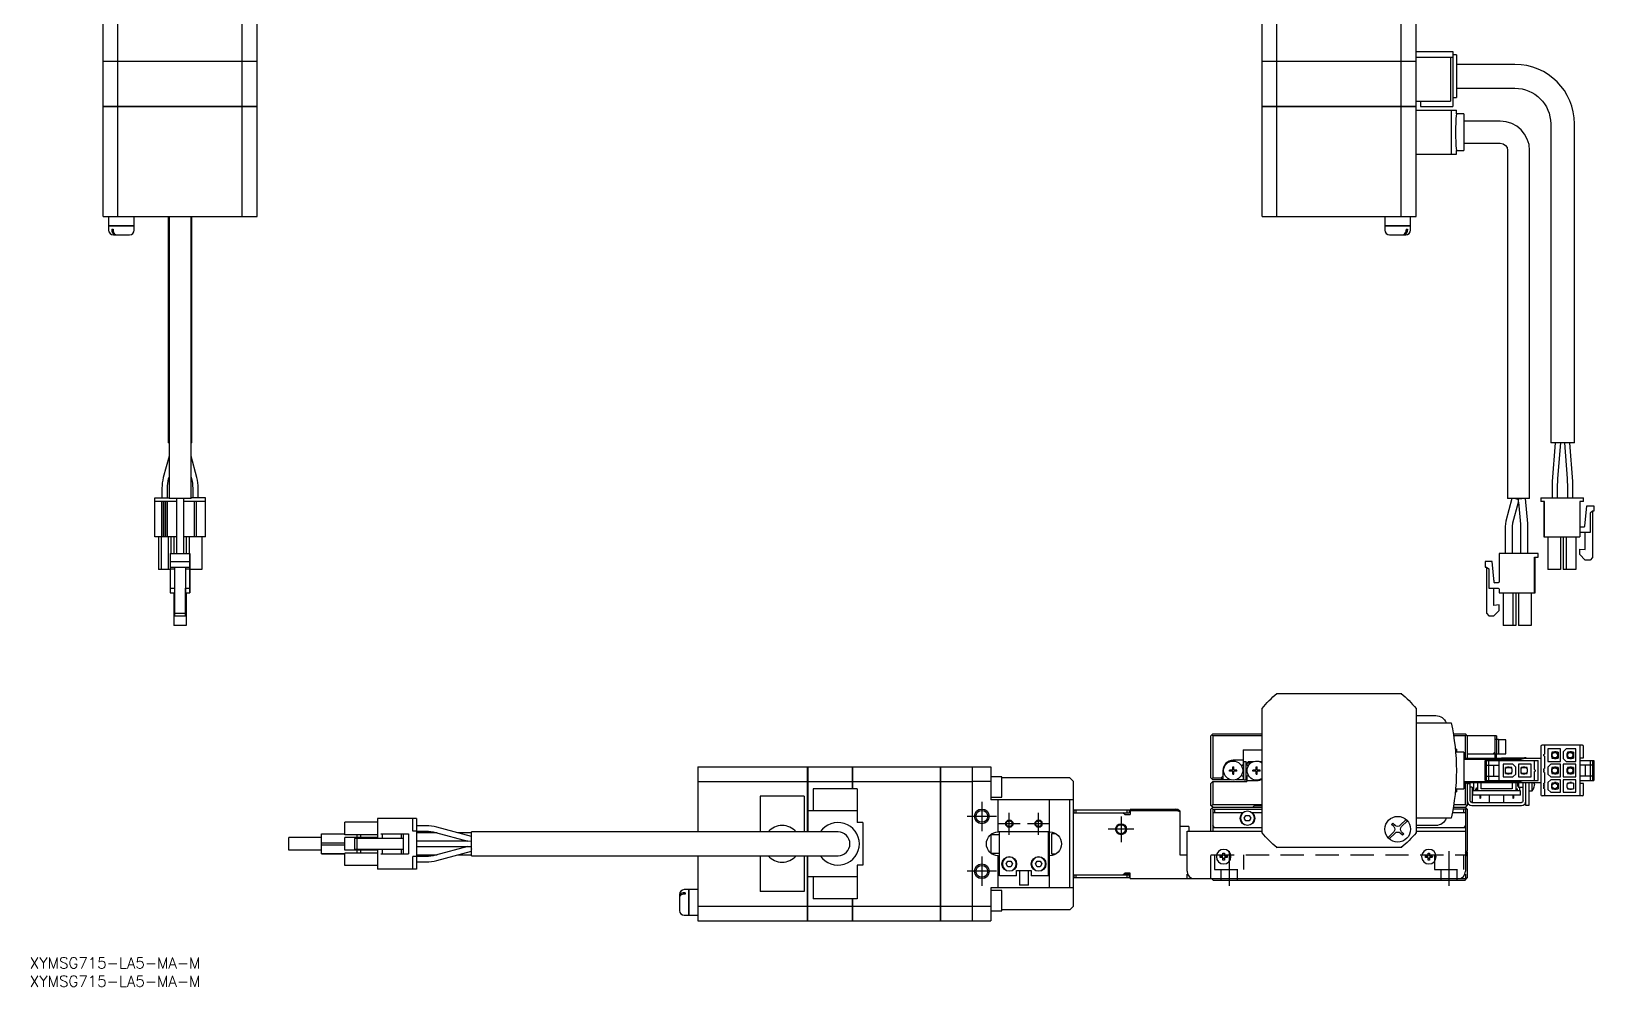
# Model space of a CAD drawing. Extents: x 0 to 902, y -8 to 514.
# Drawn here: x 0.4 to 426.8, y -8 to 252.8 of the extents above; entities that cross this region are included whole.
import ezdxf

# ---------------------------------------------------------------- set-up
doc = ezdxf.new("R2010")
doc.units = 0
doc.header["$LTSCALE"] = 0.5
doc.linetypes.add('CENTER', pattern=[50.8, 31.75, -6.35, 6.35, -6.35])
doc.linetypes.add('DASHED', pattern=[19.05, 12.7, -6.35])
for name, color, linetype in [('MSM_CENTER', 1, 'CENTER'), ('MSM_CONTINUOUS', 7, 'CONTINUOUS'), ('MSM_DASHED', 4, 'DASHED'), ('MSM_NARROW', 5, 'CONTINUOUS'), ('MSM_PART_NUMBER', 7, 'CONTINUOUS')]:
    doc.layers.add(name, color=color, linetype=linetype)
doc.styles.get("Standard").update_dxf_attribs({"font": 'txt.shx', "height": 1, "bigfont": 'bigfont.shx'})

msp = doc.modelspace()

# ---------------------------------------------------------------- linework, layer by layer
at = {"layer": 'MSM_CENTER'}
for p, q in [((263.81, 38.5), (255.81, 38.5)), ((259.81, 42.5), (259.81, 34.5)), ((267.31, 33.5), (267.31, 39.5)), ((275.31, 33.5), (275.31, 39.5)), ((297.81, 38.5), (297.81, 31.5)), ((270.31, 36.5), (264.31, 36.5)), ((278.31, 36.5), (272.31, 36.5)), ((301.31, 35), (294.31, 35)), ((259.81, 27.5), (259.81, 19.5)), ((327.31, 29), (327.31, 19.5)), ((387.31, 19.5), (387.31, 29)), ((263.81, 23.5), (255.81, 23.5))]:
    msp.add_line(p, q, dxfattribs=at)
at = {"layer": 'MSM_CONTINUOUS'}
for p, q in [((20, 244.51), (20, 268.46)), ((24.03, 244.51), (24.03, 268.46)), ((57.97, 244.51), (57.97, 268.46)), ((62, 244.51), (62, 268.46)), ((336.31, 244.51), (336.31, 268.46)), ((340.34, 244.51), (340.34, 268.46)), ((374.28, 244.51), (374.28, 268.46)), ((378.31, 232.21), (378.31, 268.46)), ((62, 244.51), (20, 244.51)), ((20, 232.21), (20, 244.46)), ((62, 244.46), (20, 244.46)), ((20.05, 244.46), (20.05, 244.51)), ((24.03, 232.21), (24.03, 244.46)), ((24.29, 244.46), (24.29, 244.51)), ((57.71, 244.46), (57.71, 244.51)), ((57.97, 232.21), (57.97, 244.46)), ((61.95, 244.46), (61.95, 244.51)), ((62, 232.21), (62, 244.46)), ((378.31, 244.51), (336.31, 244.51)), ((336.31, 232.21), (336.31, 244.46)), ((378.31, 244.46), (336.31, 244.46)), ((336.36, 244.46), (336.36, 244.51)), ((340.34, 232.21), (340.34, 244.46)), ((340.6, 244.46), (340.6, 244.51)), ((374.02, 244.46), (374.02, 244.51)), ((374.28, 232.21), (374.28, 244.46)), ((378.26, 244.46), (378.26, 244.51)), ((378.31, 247.21), (388.31, 247.21)), ((378.31, 245.71), (388.31, 245.71)), ((387.71, 245.71), (387.71, 233.71)), ((388.31, 247.21), (388.31, 232.21)), ((389.31, 246.28), (388.31, 246.28)), ((389.31, 246.28), (389.31, 234.64)), ((405.31, 243.71), (389.31, 243.71)), ((388.31, 234.64), (389.31, 234.64)), ((389.31, 237.21), (405.31, 237.21)), ((62, 232.21), (20, 232.21)), ((20, 202.21), (20, 232.16)), ((62, 232.16), (20, 232.16)), ((20.05, 232.16), (20.05, 232.21)), ((24.03, 202.21), (24.03, 232.16)), ((24.29, 232.16), (24.29, 232.21)), ((57.71, 232.16), (57.71, 232.21)), ((57.97, 202.21), (57.97, 232.16)), ((61.95, 232.16), (61.95, 232.21)), ((62, 202.21), (62, 232.16)), ((378.31, 232.21), (336.31, 232.21)), ((336.31, 202.21), (336.31, 232.16)), ((378.31, 232.16), (336.31, 232.16)), ((336.36, 232.16), (336.36, 232.21)), ((340.34, 202.21), (340.34, 232.16)), ((340.6, 232.16), (340.6, 232.21)), ((374.02, 232.16), (374.02, 232.21)), ((374.28, 202.21), (374.28, 232.16)), ((378.26, 232.16), (378.26, 232.21)), ((378.31, 233.71), (387.71, 233.71)), ((378.31, 202.21), (378.31, 232.16)), ((378.31, 231.21), (389.31, 231.21)), ((379.51, 233.71), (379.51, 232.21)), ((379.51, 232.21), (388.31, 232.21)), ((387.88, 231.21), (387.88, 219.21)), ((389.31, 230.21), (389.31, 231.21)), ((391.31, 230.21), (389.31, 230.21)), ((391.31, 230.21), (391.31, 220.21)), ((401.31, 228.21), (391.31, 228.21)), ((415.06, 227.46), (415.06, 140.46)), ((421.56, 140.46), (421.56, 227.46)), ((391.31, 222.21), (401.31, 222.21)), ((378.31, 219.21), (389.31, 219.21)), ((389.31, 219.21), (389.31, 220.21)), ((389.31, 220.21), (391.31, 220.21)), ((403.31, 220.21), (403.31, 125.21)), ((409.31, 125.21), (409.31, 220.21)), ((20, 202.21), (62, 202.21)), ((21.5, 202.21), (21.5, 199.71)), ((28.5, 199.71), (28.5, 202.21)), ((37.75, 202.21), (37.75, 140.46)), ((38, 202.21), (38, 125.21)), ((44, 125.21), (44, 202.21)), ((44.25, 140.46), (44.25, 202.21)), ((336.31, 202.21), (378.31, 202.21)), ((369.81, 202.21), (369.81, 199.71)), ((376.81, 199.71), (376.81, 202.21)), ((21.5, 199.71), (28.5, 199.71)), ((21.5, 199.66), (28.5, 199.66)), ((21.5, 199.66), (21.5, 198.51)), ((21.55, 199.71), (21.55, 199.66)), ((22.35, 198.71), (22.71, 198.71)), ((22.35, 198.71), (22.35, 198.51)), ((22.71, 198.71), (22.71, 198.51)), ((22.8, 197.21), (27.2, 197.21)), ((28.45, 199.66), (28.45, 199.71)), ((28.5, 198.51), (28.5, 199.66)), ((369.81, 199.71), (376.81, 199.71)), ((369.81, 199.66), (369.81, 198.51)), ((369.81, 199.66), (376.81, 199.66)), ((369.86, 199.71), (369.86, 199.66)), ((371.11, 197.21), (375.51, 197.21)), ((375.6, 198.71), (375.96, 198.71)), ((375.6, 198.71), (375.6, 198.51)), ((375.96, 198.71), (375.96, 198.51)), ((376.76, 199.66), (376.76, 199.71)), ((376.81, 198.51), (376.81, 199.66)), ((38, 136.83), (36.43, 130.98)), ((38, 140.46), (37.75, 140.46)), ((44.25, 140.46), (44, 140.46)), ((45.57, 130.98), (44, 136.83)), ((421.56, 140.46), (415.06, 140.46)), ((416.31, 140.46), (415.47, 129.92)), ((417.04, 130.73), (417.81, 140.41)), ((418.81, 140.41), (419.54, 130.73)), ((421.11, 129.89), (420.31, 140.46)), ((36.05, 128.09), (36.05, 125.46)), ((37.55, 125.46), (37.55, 128.09)), ((37.88, 130.59), (38, 131.04)), ((44, 131.04), (44.12, 130.59)), ((44.45, 128.1), (44.45, 125.46)), ((45.95, 125.46), (45.95, 128.1)), ((415.44, 129.07), (415.44, 125.46)), ((416.94, 128.09), (417.04, 130.73)), ((416.94, 125.46), (416.94, 128.09)), ((419.54, 130.73), (419.64, 128.1)), ((419.64, 128.1), (419.64, 125.46)), ((421.14, 125.46), (421.14, 129.09)), ((34.1, 125.46), (38, 125.46)), ((34.1, 114.76), (34.1, 125.46)), ((40, 124.46), (34.1, 124.46)), ((36, 114.76), (36, 124.46)), ((36.5, 114.76), (36.5, 124.46)), ((36.55, 114.76), (36.55, 124.46)), ((37.05, 114.76), (37.05, 124.46)), ((37.1, 114.76), (37.1, 124.46)), ((37.6, 114.76), (37.6, 124.46)), ((44, 125.21), (38, 125.21)), ((40, 125.21), (40, 118.84)), ((42, 118.84), (42, 125.21)), ((42, 118.31), (42, 125.21)), ((47.9, 124.46), (42, 124.46)), ((47.9, 125.46), (44, 125.46)), ((44.95, 114.76), (44.95, 124.46)), ((45.45, 114.76), (45.45, 124.46)), ((47.9, 114.76), (47.9, 125.46)), ((404.43, 125.21), (402.83, 119.09)), ((409.31, 125.21), (403.31, 125.21)), ((404.77, 118.58), (406.25, 124.27)), ((405.46, 125.21), (406.31, 124.99)), ((406.17, 125.03), (405.46, 125.21)), ((406.17, 125.12), (407.16, 125.21)), ((406.17, 125.12), (406.17, 125.03)), ((406.17, 125.03), (406.31, 124.99)), ((406.31, 124.99), (406.17, 125.03)), ((406.25, 124.27), (406.31, 124.99)), ((406.25, 124.27), (406.83, 118.21)), ((408.82, 118.41), (408.17, 125.21)), ((412.41, 125.46), (412.41, 124.46)), ((412.41, 125.46), (424.01, 125.46)), ((413.41, 124.46), (412.41, 124.46)), ((413.16, 124.46), (413.16, 114.76)), ((413.41, 114.76), (413.41, 124.46)), ((424.01, 124.46), (423.01, 124.46)), ((423.01, 124.46), (423.01, 114.76)), ((424.01, 124.46), (424.01, 125.46)), ((424.41, 117.7), (424.9, 123.26)), ((424.9, 123.26), (426.81, 123.26)), ((426.51, 121.76), (425.81, 121.26)), ((425.81, 121.26), (425.81, 116.01)), ((426.81, 121.76), (426.51, 121.76)), ((426.51, 121.76), (426.51, 109.16)), ((426.81, 123.26), (426.81, 121.76)), ((40, 118.84), (40, 117.57)), ((40, 117.57), (40, 110.21)), ((42, 117.57), (42, 118.84)), ((42, 118.12), (42, 118.31)), ((42, 110.21), (42, 118.12)), ((42, 110.21), (42, 117.57)), ((402.83, 119.09), (402.64, 117.57)), ((402.64, 117.57), (402.64, 110.21)), ((404.64, 117.57), (404.77, 118.58)), ((404.64, 110.21), (404.64, 117.57)), ((406.83, 118.21), (406.84, 118.12)), ((406.84, 118.12), (406.84, 110.21)), ((408.84, 118.12), (408.82, 118.41)), ((408.84, 110.21), (408.84, 118.12)), ((423.31, 117.51), (424.21, 117.51)), ((425.81, 116.01), (423.31, 116.01)), ((424.51, 111.33), (424.51, 116.01)), ((40, 114.76), (34.1, 114.76)), ((35.1, 114.76), (35.1, 105.86)), ((35.85, 114.76), (35.85, 105.86)), ((37.75, 114.76), (37.75, 105.86)), ((38.5, 114.76), (38.5, 110.21)), ((39.3, 114.76), (39.3, 110.21)), ((47.9, 114.76), (42, 114.76)), ((42.7, 114.76), (42.7, 110.21)), ((43.5, 114.76), (43.5, 110.21)), ((46.9, 114.76), (46.9, 105.86)), ((413.16, 114.76), (423.01, 114.76)), ((414.31, 114.76), (414.31, 105.86)), ((417.71, 114.76), (417.71, 105.86)), ((418.51, 114.76), (418.51, 105.86)), ((419.26, 114.76), (419.26, 105.86)), ((421.91, 114.76), (421.91, 105.86)), ((423.01, 109.96), (423.01, 111.46)), ((423.01, 111.46), (424.51, 111.33)), ((38.3, 110.21), (43.7, 110.21)), ((38.3, 110.21), (38.3, 108.01)), ((38.3, 108.01), (38.3, 106.51)), ((38.3, 108.01), (43.7, 108.01)), ((43.7, 110.21), (43.7, 102.56)), ((43.7, 109.21), (43.7, 110.21)), ((43.7, 99.51), (43.7, 109.21)), ((43.7, 108.01), (43.7, 106.51)), ((43.7, 102.45), (43.7, 108.01)), ((397.21, 108.01), (397.21, 106.51)), ((399.12, 108.01), (397.21, 108.01)), ((399.61, 102.45), (399.12, 108.01)), ((399.61, 102.45), (399.12, 108.01)), ((401.01, 110.21), (401.01, 102.56)), ((411.61, 110.21), (401.01, 110.21)), ((410.61, 99.51), (410.61, 109.21)), ((410.61, 109.21), (411.61, 109.21)), ((410.61, 99.51), (410.61, 109.21)), ((410.86, 99.51), (410.86, 109.21)), ((411.61, 109.21), (411.61, 110.21)), ((411.61, 109.21), (411.61, 110.21)), ((424.51, 108.46), (423.01, 109.96)), ((425.81, 108.46), (424.51, 108.46)), ((426.51, 109.16), (425.81, 108.46)), ((38.3, 105.86), (35.1, 105.86)), ((38.3, 106.51), (43.7, 106.51)), ((38.3, 106.51), (38.3, 106.01)), ((38.3, 106.01), (39.5, 106.01)), ((38.3, 106.01), (38.3, 100.76)), ((39.5, 106.51), (39.5, 93.91)), ((42.5, 106.51), (42.5, 106.01)), ((42.5, 106.51), (42.5, 93.91)), ((42.5, 106.01), (43.7, 106.01)), ((42.5, 106.01), (42.5, 100.76)), ((43.7, 106.51), (43.7, 106.01)), ((43.7, 106.01), (43.7, 100.76)), ((46.9, 105.86), (43.7, 105.86)), ((43.7, 102.56), (43.7, 102.26)), ((43.7, 102.26), (43.7, 102.45)), ((397.21, 106.51), (397.51, 106.51)), ((397.51, 106.51), (398.21, 106.01)), ((397.51, 106.51), (397.51, 93.91)), ((398.21, 106.01), (398.21, 100.76)), ((399.61, 102.45), (399.51, 103.6)), ((399.61, 102.45), (399.51, 103.6)), ((399.51, 103.6), (399.51, 103.6)), ((417.71, 105.86), (414.31, 105.86)), ((421.91, 105.86), (418.51, 105.86)), ((38.3, 100.76), (39.5, 100.76)), ((38.3, 100.76), (38.3, 100.46)), ((38.3, 100.46), (38.3, 99.51)), ((38.3, 99.51), (39.5, 99.51)), ((39.3, 99.51), (39.3, 90.61)), ((42.5, 96.08), (42.5, 100.76)), ((42.5, 100.76), (43.7, 100.76)), ((42.5, 100.46), (42.5, 100.76)), ((42.5, 99.51), (43.7, 99.51)), ((42.7, 99.51), (42.7, 90.61)), ((42.7, 99.51), (42.7, 90.61)), ((42.7, 99.51), (42.7, 90.61)), ((43.7, 100.76), (43.7, 100.46)), ((43.7, 100.46), (43.7, 99.51)), ((398.21, 100.76), (400.71, 100.76)), ((399.51, 96.08), (399.51, 100.76)), ((399.51, 96.08), (399.51, 100.76)), ((400.71, 102.26), (399.81, 102.26)), ((401.01, 100.46), (401.01, 99.51)), ((401.01, 99.51), (410.61, 99.51)), ((402.11, 99.51), (402.11, 90.61)), ((404.76, 99.51), (404.76, 90.61)), ((405.51, 99.51), (405.51, 90.61)), ((405.51, 99.51), (405.51, 90.61)), ((406.31, 99.51), (406.31, 90.61)), ((409.71, 99.51), (409.71, 90.61)), ((409.71, 99.51), (409.71, 90.61)), ((410.61, 99.51), (410.86, 99.51)), ((39.5, 93.91), (42.5, 93.91)), ((39.5, 93.91), (39.5, 93.21)), ((42.5, 96.21), (42.5, 96.08)), ((42.5, 94.71), (42.5, 96.21)), ((42.5, 93.21), (42.5, 94.71)), ((42.5, 93.91), (42.5, 93.21)), ((397.51, 93.91), (398.21, 93.21)), ((401.01, 96.21), (399.51, 96.08)), ((399.51, 93.21), (401.01, 94.71)), ((399.51, 93.21), (401.01, 94.71)), ((401.01, 94.71), (401.01, 96.21)), ((401.01, 94.71), (401.01, 96.21)), ((42.7, 90.61), (39.3, 90.61)), ((39.5, 93.21), (42.5, 93.21)), ((398.21, 93.21), (399.51, 93.21)), ((405.51, 90.61), (402.11, 90.61)), ((409.71, 90.61), (406.31, 90.61)), ((340.31, 72), (340.18, 71.87)), ((340.34, 72), (374.28, 72)), ((374.44, 71.87), (374.31, 72)), ((336.44, 68.13), (336.31, 68)), ((336.31, 34.03), (336.31, 67.97)), ((378.31, 68), (378.18, 68.13)), ((378.31, 67.97), (378.31, 34.03)), ((378.31, 66), (383.73, 66)), ((378.31, 64), (387.88, 64)), ((322.81, 61), (322.31, 60.5)), ((322.31, 49), (322.31, 60.5)), ((322.81, 60.5), (322.56, 60.75)), ((322.81, 61), (336.31, 61)), ((322.81, 60.5), (322.81, 49)), ((336.31, 60.5), (322.81, 60.5)), ((388.47, 61), (391.81, 61)), ((391.81, 60.5), (388.55, 60.5)), ((392.31, 60.5), (391.81, 61)), ((392.06, 60.75), (391.81, 60.5)), ((391.81, 54.25), (391.81, 60.5)), ((400.31, 60.5), (392.31, 60.5)), ((392.31, 60.5), (392.31, 54.25)), ((399.81, 60.5), (399.81, 54.25)), ((400.31, 60.5), (400.31, 59.5)), ((331.11, 56.7), (336.31, 56.7)), ((331.11, 56.7), (331.11, 52.55)), ((389.31, 56.82), (389.02, 56.82)), ((391.31, 56), (389.1, 56)), ((389.31, 56.82), (389.31, 56)), ((391.31, 56), (391.31, 46)), ((400.81, 55.5), (392.31, 55.5)), ((399.81, 56), (399.31, 55.5)), ((400.81, 59.5), (399.81, 59.5)), ((400.31, 59.5), (400.31, 55.5)), ((400.31, 54.25), (400.31, 55.5)), ((400.81, 59.5), (400.81, 55.5)), ((402.81, 59.4), (400.81, 59.4)), ((400.81, 55.6), (402.81, 55.6)), ((402.81, 55.6), (402.81, 59.4)), ((412.41, 57.6), (412.41, 44.4)), ((423.71, 57.9), (412.71, 57.9)), ((413.41, 57.9), (413.41, 55.45)), ((417.71, 56.9), (414.31, 56.9)), ((414.31, 56.9), (414.31, 53.5)), ((415.69, 55.95), (415.31, 55.57)), ((415.31, 55.57), (415.31, 54.82)), ((416.06, 56), (415.41, 56)), ((415.41, 56), (415.41, 55.67)), ((417.06, 55.95), (415.69, 55.95)), ((416.56, 56.1), (416.06, 56.1)), ((416.06, 56.1), (416.06, 55.95)), ((416.56, 56.1), (416.56, 55.95)), ((417.06, 56), (416.56, 56)), ((417.06, 56), (417.06, 54.4)), ((417.71, 53.5), (417.71, 56.9)), ((419.26, 56.9), (418.51, 56.15)), ((418.51, 56.15), (418.51, 54.25)), ((421.91, 56.9), (419.26, 56.9)), ((419.89, 55.95), (419.51, 55.57)), ((419.51, 55.57), (419.51, 54.82)), ((420.26, 56), (419.61, 56)), ((419.61, 56), (419.61, 55.67)), ((421.26, 55.95), (419.89, 55.95)), ((420.76, 56.1), (420.26, 56.1)), ((420.26, 56.1), (420.26, 55.95)), ((420.76, 56.1), (420.76, 55.95)), ((421.26, 56), (420.76, 56)), ((421.26, 56), (421.26, 54.4)), ((421.91, 53.5), (421.91, 56.9)), ((423.01, 57.9), (423.01, 44.1)), ((424.01, 54.5), (424.01, 57.6)), ((182.31, 52), (182.31, 34.25)), ((182.31, 52), (212.26, 52)), ((212.26, 34.25), (212.26, 52)), ((212.26, 51.95), (212.31, 51.95)), ((212.31, 52), (212.31, 34.25)), ((212.31, 52), (224.56, 52)), ((224.56, 46), (224.56, 52)), ((224.56, 51.95), (224.61, 51.95)), ((224.61, 52), (248.56, 52)), ((224.61, 46), (224.61, 52)), ((248.56, 10), (248.56, 52)), ((248.56, 51.95), (248.61, 51.95)), ((248.61, 52), (262.31, 52)), ((248.61, 10), (248.61, 52)), ((257.31, 10), (257.31, 52)), ((262.31, 52), (262.31, 43)), ((328.27, 51.2), (328.27, 52)), ((328.27, 52), (328.56, 52)), ((328.56, 51.47), (328.27, 51.47)), ((331.11, 53.8), (328.41, 53.8)), ((328.56, 51.2), (328.56, 52)), ((330.85, 52.4), (331.11, 52.55)), ((331.31, 48.5), (331.31, 53.5)), ((331.31, 53.5), (331.91, 53.5)), ((331.91, 48.5), (331.91, 53.5)), ((332.61, 53.5), (332.11, 53)), ((332.11, 53), (332.11, 52.55)), ((333.15, 53), (332.11, 53)), ((332.11, 52.55), (332.33, 52.42)), ((332.61, 53.5), (334.1, 53.5)), ((334.67, 51.2), (334.67, 52)), ((334.67, 52), (334.96, 52)), ((334.96, 51.47), (334.67, 51.47)), ((334.96, 51.2), (334.96, 52)), ((335.53, 53.5), (336.31, 53.5)), ((412.41, 54.25), (391.31, 54.25)), ((406.31, 54), (391.31, 54)), ((397.21, 48.3), (397.21, 53.7)), ((397.21, 53.7), (411.61, 53.7)), ((397.51, 48.3), (397.51, 53.7)), ((397.51, 52.5), (401.01, 52.5)), ((398.21, 48.3), (398.21, 53.7)), ((399.51, 49.5), (399.51, 52.5)), ((401.01, 48.3), (401.01, 53.7)), ((401.61, 54.25), (401.61, 54.5)), ((401.61, 54.5), (407.91, 54.5)), ((404.76, 52.7), (402.11, 52.7)), ((402.11, 52.7), (402.11, 49.3)), ((402.76, 50.2), (402.76, 51.8)), ((403.26, 51.8), (402.76, 51.8)), ((404.14, 51.75), (402.76, 51.75)), ((403.76, 51.9), (403.26, 51.9)), ((403.26, 51.75), (403.26, 51.9)), ((403.76, 51.75), (403.76, 51.9)), ((404.41, 51.8), (403.76, 51.8)), ((404.51, 51.37), (404.14, 51.75)), ((404.41, 51.47), (404.41, 51.8)), ((404.51, 50.62), (404.51, 51.37)), ((405.51, 51.95), (404.76, 52.7)), ((405.51, 50.05), (405.51, 51.95)), ((406.31, 52.7), (406.31, 49.3)), ((409.71, 52.7), (406.31, 52.7)), ((407.46, 51.8), (406.96, 51.8)), ((406.96, 50.2), (406.96, 51.8)), ((408.34, 51.75), (406.96, 51.75)), ((407.96, 51.9), (407.46, 51.9)), ((407.46, 51.75), (407.46, 51.9)), ((407.96, 51.75), (407.96, 51.9)), ((408.61, 51.8), (407.96, 51.8)), ((408.71, 51.37), (408.34, 51.75)), ((408.61, 51.47), (408.61, 51.8)), ((408.71, 50.62), (408.71, 51.37)), ((409.71, 49.3), (409.71, 52.7)), ((410.61, 51.25), (410.61, 53.7)), ((411.61, 48.3), (411.61, 53.7)), ((413.41, 54.95), (413.41, 51.52)), ((414.31, 53.5), (417.71, 53.5)), ((415.06, 52.7), (414.31, 51.95)), ((414.31, 51.95), (414.31, 50.05)), ((417.71, 52.7), (415.06, 52.7)), ((415.31, 54.82), (415.69, 54.45)), ((415.69, 51.75), (415.31, 51.37)), ((415.31, 51.37), (415.31, 50.62)), ((415.41, 54.72), (415.41, 54.4)), ((415.41, 54.4), (416.06, 54.4)), ((415.41, 51.8), (415.41, 51.47)), ((416.06, 51.8), (415.41, 51.8)), ((415.47, 54.99), (415.6, 54.54)), ((415.69, 54.45), (417.06, 54.45)), ((417.06, 51.75), (415.69, 51.75)), ((416.06, 54.45), (416.06, 54.3)), ((416.06, 54.3), (416.56, 54.3)), ((416.56, 51.9), (416.06, 51.9)), ((416.06, 51.9), (416.06, 51.75)), ((416.56, 54.3), (416.56, 54.45)), ((416.56, 54.4), (417.06, 54.4)), ((416.56, 51.9), (416.56, 51.75)), ((417.06, 51.8), (416.56, 51.8)), ((417.06, 54.89), (416.91, 55.41)), ((417.06, 51.75), (416.98, 51.75)), ((417.06, 51.8), (417.06, 50.2)), ((417.71, 49.3), (417.71, 52.7)), ((418.51, 54.25), (419.26, 53.5)), ((418.51, 52.7), (418.51, 49.3)), ((421.91, 52.7), (418.51, 52.7)), ((419.26, 53.5), (421.91, 53.5)), ((419.66, 55.4), (419.51, 54.86)), ((419.51, 54.82), (419.89, 54.45)), ((419.89, 51.75), (419.51, 51.37)), ((419.51, 51.37), (419.51, 50.62)), ((419.61, 54.72), (419.61, 54.4)), ((419.61, 54.4), (420.26, 54.4)), ((420.26, 51.8), (419.61, 51.8)), ((419.61, 51.8), (419.61, 51.47)), ((419.89, 54.45), (421.26, 54.45)), ((421.26, 51.75), (419.89, 51.75)), ((420.26, 54.45), (420.26, 54.3)), ((420.26, 54.3), (420.76, 54.3)), ((420.76, 51.9), (420.26, 51.9)), ((420.26, 51.9), (420.26, 51.75)), ((420.76, 54.3), (420.76, 54.45)), ((420.76, 54.4), (421.26, 54.4)), ((420.76, 51.9), (420.76, 51.75)), ((421.26, 51.8), (420.76, 51.8)), ((420.96, 54.45), (421.11, 55)), ((421.26, 51.8), (421.26, 50.2)), ((421.91, 49.3), (421.91, 52.7)), ((423.01, 54.5), (424.01, 54.5)), ((423.01, 53.7), (426.81, 53.7)), ((426.51, 52.5), (423.01, 52.5)), ((424.51, 52.5), (424.51, 49.5)), ((425.81, 53.7), (425.81, 48.3)), ((426.51, 53.7), (426.51, 48.3)), ((426.81, 53.7), (426.81, 48.3)), ((182.31, 47.97), (212.26, 47.97)), ((212.26, 47.71), (212.31, 47.71)), ((212.31, 47.97), (224.56, 47.97)), ((224.56, 47.71), (224.61, 47.71)), ((224.61, 47.97), (248.56, 47.97)), ((248.56, 47.71), (248.61, 47.71)), ((248.61, 47.97), (257.31, 47.97)), ((262.31, 48), (257.31, 48)), ((265.31, 49.25), (262.31, 49.25)), ((265.31, 43.75), (265.31, 49.25)), ((283.81, 49), (265.31, 49)), ((284.81, 48), (283.81, 49)), ((284.81, 14), (284.81, 48)), ((322.81, 48.5), (322.31, 49)), ((322.81, 48), (322.31, 47.5)), ((322.31, 41.5), (322.31, 47.5)), ((322.56, 48.75), (322.81, 49)), ((322.81, 49), (325.11, 49)), ((327.7, 48.5), (322.81, 48.5)), ((322.81, 48), (322.81, 41.7)), ((322.81, 48), (332.11, 48)), ((325.61, 49.5), (325.11, 49)), ((325.11, 49), (325.61, 48.65)), ((325.61, 51), (325.61, 48.5)), ((327.41, 50.85), (327.41, 51.14)), ((328.21, 51.14), (327.41, 51.14)), ((328.21, 50.85), (327.41, 50.85)), ((327.94, 51.14), (327.94, 50.85)), ((328.27, 50), (328.27, 50.79)), ((328.56, 50.53), (328.27, 50.53)), ((328.27, 50), (328.56, 50)), ((328.56, 50), (328.56, 50.79)), ((329.41, 51.14), (328.62, 51.14)), ((329.41, 50.85), (328.62, 50.85)), ((328.88, 50.85), (328.88, 51.14)), ((331.11, 48.5), (329.13, 48.5)), ((329.41, 50.85), (329.41, 51.14)), ((331.11, 49.45), (330.85, 49.6)), ((331.11, 49.45), (331.11, 48.5)), ((331.31, 48.5), (331.91, 48.5)), ((332.11, 49.45), (332.33, 49.58)), ((332.11, 49.45), (332.11, 48)), ((334.81, 48.2), (332.11, 48.2)), ((333.81, 50.85), (333.81, 51.14)), ((334.61, 51.14), (333.81, 51.14)), ((334.61, 50.85), (333.81, 50.85)), ((334.34, 51.14), (334.34, 50.85)), ((334.67, 50), (334.67, 50.79)), ((334.96, 50.53), (334.67, 50.53)), ((334.67, 50), (334.96, 50)), ((334.96, 50), (334.96, 50.79)), ((335.81, 51.14), (335.02, 51.14)), ((335.81, 50.85), (335.02, 50.85)), ((335.28, 50.85), (335.28, 51.14)), ((335.81, 50.85), (335.81, 51.14)), ((391.31, 48), (406.31, 48)), ((391.31, 47.75), (412.41, 47.75)), ((391.81, 41.7), (391.81, 47.75)), ((392.31, 47.5), (392.06, 47.75)), ((392.31, 47.5), (393.11, 47.5)), ((392.31, 47.5), (392.31, 41.5)), ((393.11, 42.7), (393.11, 47.5)), ((394.06, 45.5), (394.06, 47.75)), ((395.06, 47.75), (395.06, 45.5)), ((395.56, 47.65), (395.56, 47.75)), ((396.06, 47.65), (395.56, 47.65)), ((396.06, 46), (396.06, 47.65)), ((397.21, 48.3), (411.61, 48.3)), ((397.51, 49.5), (401.01, 49.5)), ((402.11, 49.3), (404.76, 49.3)), ((402.76, 50.25), (404.14, 50.25)), ((402.76, 50.2), (403.26, 50.2)), ((403.26, 50.25), (403.26, 50.1)), ((403.26, 50.1), (403.76, 50.1)), ((403.76, 50.1), (403.76, 50.25)), ((403.76, 50.2), (404.41, 50.2)), ((404.14, 50.25), (404.51, 50.62)), ((404.41, 50.2), (404.41, 50.52)), ((404.56, 47.65), (404.56, 46)), ((405.06, 47.65), (404.56, 47.65)), ((404.76, 49.3), (405.51, 50.05)), ((405.06, 47.75), (405.06, 47.65)), ((405.56, 47.75), (405.56, 45.5)), ((406.11, 46.7), (406.11, 47.75)), ((406.31, 49.3), (409.71, 49.3)), ((406.31, 47.75), (406.31, 46.5)), ((406.96, 50.25), (408.34, 50.25)), ((406.96, 50.2), (407.46, 50.2)), ((407.46, 50.25), (407.46, 50.1)), ((407.46, 50.1), (407.96, 50.1)), ((407.51, 42.7), (407.51, 47.75)), ((407.96, 50.1), (407.96, 50.25)), ((407.96, 50.2), (408.61, 50.2)), ((408.31, 41.5), (408.31, 47.75)), ((408.34, 50.25), (408.71, 50.62)), ((408.61, 50.2), (408.61, 50.52)), ((409.11, 47.75), (409.11, 41.5)), ((410.01, 45.5), (410.01, 47.75)), ((410.57, 47.7), (410.7, 47.7)), ((410.57, 47.3), (410.57, 47.7)), ((410.7, 47.3), (410.57, 47.3)), ((410.61, 48.3), (410.61, 50.75)), ((413.41, 51.02), (413.41, 50.97)), ((413.41, 50.47), (413.41, 47.6)), ((413.41, 47.1), (413.41, 47.05)), ((414.31, 50.05), (415.06, 49.3)), ((415.06, 48.5), (414.31, 47.75)), ((414.31, 47.75), (414.31, 45.85)), ((415.06, 49.3), (417.71, 49.3)), ((417.71, 48.5), (415.06, 48.5)), ((415.31, 50.62), (415.69, 50.25)), ((415.69, 47.55), (415.31, 47.17)), ((415.31, 47.17), (415.31, 46.42)), ((415.41, 50.52), (415.41, 50.2)), ((415.41, 50.2), (416.06, 50.2)), ((416.06, 47.6), (415.41, 47.6)), ((415.41, 47.6), (415.41, 47.27)), ((415.47, 47.01), (415.6, 47.46)), ((415.69, 50.25), (417.06, 50.25)), ((417.06, 47.55), (415.69, 47.55)), ((416.06, 50.25), (416.06, 50.1)), ((416.06, 50.1), (416.56, 50.1)), ((416.56, 47.7), (416.06, 47.7)), ((416.06, 47.7), (416.06, 47.55)), ((416.56, 50.1), (416.56, 50.25)), ((416.56, 50.2), (417.06, 50.2)), ((416.56, 47.7), (416.56, 47.55)), ((417.06, 47.6), (416.56, 47.6)), ((417.06, 47.11), (416.91, 46.59)), ((417.06, 50.25), (416.98, 50.25)), ((417.06, 47.6), (417.06, 46)), ((417.71, 45.1), (417.71, 48.5)), ((418.51, 49.3), (421.91, 49.3)), ((421.91, 48.5), (418.51, 48.5)), ((418.51, 48.5), (418.51, 45.1)), ((419.51, 50.62), (419.89, 50.25)), ((419.89, 47.55), (419.51, 47.17)), ((419.51, 47.17), (419.51, 46.42)), ((419.61, 50.52), (419.61, 50.2)), ((419.61, 50.2), (420.26, 50.2)), ((420.26, 47.6), (419.61, 47.6)), ((419.61, 47.6), (419.61, 47.27)), ((419.89, 50.25), (421.26, 50.25)), ((421.26, 47.55), (419.89, 47.55)), ((420.26, 50.25), (420.26, 50.1)), ((420.26, 50.1), (420.76, 50.1)), ((420.76, 47.7), (420.26, 47.7)), ((420.26, 47.7), (420.26, 47.55)), ((420.76, 50.1), (420.76, 50.25)), ((420.76, 50.2), (421.26, 50.2)), ((420.76, 47.7), (420.76, 47.55)), ((421.26, 47.6), (420.76, 47.6)), ((421.26, 47.6), (421.26, 46)), ((421.91, 45.1), (421.91, 48.5)), ((426.51, 49.5), (423.01, 49.5)), ((423.01, 48.3), (426.81, 48.3)), ((424.01, 47.5), (423.01, 47.5)), ((424.01, 44.4), (424.01, 47.5)), ((211.31, 44), (199.31, 44)), ((199.31, 44), (199.31, 34.25)), ((211.31, 44), (211.31, 34.25)), ((213.81, 46), (213.81, 40)), ((225.81, 46), (213.81, 46)), ((225.81, 46), (225.81, 36.78)), ((262.31, 43.75), (265.31, 43.75)), ((284.81, 43), (262.31, 43)), ((264.31, 34.25), (264.31, 43)), ((278.31, 34.25), (278.31, 43)), ((283.81, 19), (283.81, 43)), ((389.02, 45.18), (389.31, 45.18)), ((389.1, 46), (391.31, 46)), ((389.31, 46), (389.31, 45.18)), ((393.61, 46.5), (393.11, 46.5)), ((393.61, 46.5), (393.61, 42.5)), ((393.81, 44.3), (393.81, 45.5)), ((406.81, 45.5), (393.81, 45.5)), ((406.81, 44.3), (393.81, 44.3)), ((394.61, 45.5), (394.61, 46.05)), ((394.61, 46.05), (394.83, 46.05)), ((394.83, 46.3), (395.06, 46.3)), ((394.83, 45.5), (394.83, 46.3)), ((395.69, 44.3), (395.69, 43.5)), ((395.69, 43.5), (395.94, 43.5)), ((395.94, 44.3), (395.94, 43.5)), ((404.56, 46), (396.06, 46)), ((398.31, 44.3), (398.31, 42.3)), ((402.31, 42.3), (402.31, 44.3)), ((404.69, 44.3), (404.69, 43.5)), ((404.69, 43.5), (404.94, 43.5)), ((404.94, 44.3), (404.94, 43.5)), ((405.56, 46.05), (406.02, 46.05)), ((406.02, 45.5), (406.02, 46.05)), ((406.11, 46.7), (406.31, 46.5)), ((406.31, 46.5), (407.51, 46.5)), ((406.56, 46.5), (406.56, 45.5)), ((406.81, 44.3), (406.81, 45.5)), ((409.11, 45.5), (410.01, 45.5)), ((410.57, 46.55), (410.57, 46.57)), ((423.71, 44.1), (412.71, 44.1)), ((413.41, 46.55), (413.41, 46.5)), ((413.41, 46), (413.41, 44.1)), ((414.31, 45.85), (415.06, 45.1)), ((415.06, 45.1), (417.71, 45.1)), ((415.31, 46.42), (415.41, 46.32)), ((415.41, 46.32), (415.41, 46)), ((415.41, 46.32), (415.69, 46.05)), ((415.41, 46), (416.06, 46)), ((415.69, 46.05), (417.06, 46.05)), ((416.06, 46.05), (416.06, 45.9)), ((416.06, 45.9), (416.56, 45.9)), ((416.56, 45.9), (416.56, 46.05)), ((416.56, 46), (417.06, 46)), ((418.51, 45.1), (421.91, 45.1)), ((419.51, 46.42), (419.61, 46.32)), ((419.61, 46.32), (419.61, 46)), ((419.61, 46.32), (419.89, 46.05)), ((419.61, 46), (420.26, 46)), ((419.89, 46.05), (421.26, 46.05)), ((420.26, 46.05), (420.26, 45.9)), ((420.26, 45.9), (420.76, 45.9)), ((420.76, 45.9), (420.76, 46.05)), ((420.76, 46), (421.26, 46)), ((225.81, 40), (212.31, 40)), ((284.81, 39.5), (300.01, 39.5)), ((285.01, 39.5), (285.01, 40.3)), ((285.01, 40.3), (300.01, 40.3)), ((285.51, 40.3), (285.51, 39.5)), ((298.81, 39), (298.31, 39.5)), ((298.81, 39), (300.31, 39)), ((299.51, 39.5), (299.51, 40.3)), ((300.01, 40.3), (300.01, 39.5)), ((300.31, 40.5), (300.31, 39)), ((300.31, 40.5), (313.31, 40.5)), ((313.2, 40), (300.31, 40)), ((313.2, 40), (312.7, 40.5)), ((313.81, 39.69), (313.2, 40)), ((313.31, 40.5), (313.81, 40)), ((313.81, 40), (313.81, 28)), ((322.81, 41), (322.31, 41.5)), ((322.81, 41), (322.31, 40.5)), ((322.31, 34.5), (322.31, 40.5)), ((322.46, 41.35), (322.81, 41.7)), ((322.81, 40.5), (322.56, 40.75)), ((322.81, 41.7), (336.31, 41.7)), ((322.81, 41), (336.31, 41)), ((322.81, 40.5), (336.31, 40.5)), ((322.81, 40.5), (322.81, 34.5)), ((330.99, 39.5), (322.81, 39.5)), ((323.31, 40.5), (323.31, 39.5)), ((331.45, 38), (331.88, 38.75)), ((331.88, 38.75), (332.74, 38.75)), ((332.74, 38.75), (333.18, 38)), ((336.31, 39.5), (333.63, 39.5)), ((334.16, 41.35), (333.81, 41)), ((336.31, 41.35), (334.16, 41.35)), ((391.81, 39.5), (388.19, 39.5)), ((391.81, 40.5), (388.38, 40.5)), ((388.47, 41), (391.81, 41)), ((388.58, 41.7), (391.81, 41.7)), ((391.31, 39.5), (391.31, 40.5)), ((391.81, 41.7), (392.16, 41.35)), ((392.31, 41.5), (391.81, 41)), ((392.31, 40.5), (391.81, 41)), ((392.06, 40.75), (391.81, 40.5)), ((391.81, 40.5), (391.81, 23.5)), ((392.31, 40.5), (392.31, 29)), ((393.16, 42.5), (393.61, 42.5)), ((393.51, 42.3), (407.11, 42.3)), ((393.51, 41.5), (407.11, 41.5)), ((409.11, 41.5), (408.31, 41.5)), ((85.96, 33.5), (85.96, 36.9)), ((94.86, 36.9), (85.96, 36.9)), ((94.86, 37.9), (94.86, 32.5)), ((105.56, 37.9), (94.86, 37.9)), ((104.56, 34.5), (104.56, 37.9)), ((105.56, 34.5), (104.56, 34.5)), ((105.56, 37.9), (105.56, 24.1)), ((108.19, 35.95), (105.56, 35.95)), ((105.56, 34.45), (108.19, 34.45)), ((110.68, 34.12), (119.53, 31.75)), ((120.56, 33.03), (111.07, 35.57)), ((120.56, 27.75), (120.56, 34.25)), ((220.56, 34.25), (120.56, 34.25)), ((227.31, 36.78), (225.81, 36.78)), ((227.31, 36.78), (227.31, 25.22)), ((278.31, 34.25), (264.31, 34.25)), ((264.61, 22.25), (264.61, 34.25)), ((268.01, 36.8), (268.03, 36.82)), ((268.01, 36.8), (268.01, 36.15)), ((278.01, 22.25), (278.01, 34.25)), ((278.21, 34.25), (278.21, 27.75)), ((316.31, 35.75), (313.81, 35.75)), ((315.81, 23.5), (315.81, 34.5)), ((315.81, 34.5), (336.31, 34.5)), ((316.31, 35.75), (316.31, 34.5)), ((323.31, 35.5), (322.81, 36)), ((322.81, 35.5), (336.31, 35.5)), ((331.88, 37.25), (331.45, 38)), ((332.74, 37.25), (331.88, 37.25)), ((333.18, 38), (332.74, 37.25)), ((370.67, 32.71), (372.25, 34.29)), ((371.65, 36.31), (372, 36.66)), ((372.25, 35.71), (371.65, 36.31)), ((372, 36.66), (372.6, 36.06)), ((374.02, 36.06), (375.6, 37.65)), ((375.96, 37.29), (374.37, 35.71)), ((374.37, 34.29), (374.97, 33.69)), ((387.88, 38), (378.31, 38)), ((383.73, 36), (378.31, 36)), ((378.31, 35.5), (391.81, 35.5)), ((378.31, 34.5), (391.81, 34.5)), ((391.81, 36), (391.31, 35.5)), ((79.61, 32.7), (70.71, 32.7)), ((70.71, 29.3), (70.71, 32.7)), ((79.61, 28.3), (79.61, 33.7)), ((79.61, 33.7), (85.96, 33.7)), ((79.61, 31.25), (85.96, 31.25)), ((79.61, 30.75), (85.96, 30.75)), ((94.86, 33.5), (85.96, 33.5)), ((94.86, 32.7), (85.96, 32.7)), ((85.96, 29.3), (85.96, 32.7)), ((101.86, 32.5), (88.56, 32.5)), ((88.56, 32.5), (88.56, 29.5)), ((89.26, 32.5), (89.26, 29.5)), ((89.31, 32.7), (89.31, 33.5)), ((90.31, 32.7), (90.31, 33.5)), ((95.81, 33.7), (103.36, 33.7)), ((96.11, 33.7), (96.11, 32.5)), ((101.36, 33.7), (101.36, 32.5)), ((101.86, 33.7), (101.86, 28.3)), ((103.36, 33.7), (103.36, 28.3)), ((111.14, 34), (105.56, 34)), ((119.53, 31.75), (105.56, 31.75)), ((105.56, 30.25), (120.56, 30.25)), ((119.53, 30.25), (110.69, 27.88)), ((120.56, 34), (116.93, 34)), ((120.43, 31.64), (119.53, 31.75)), ((120.56, 31.75), (120.47, 31.75)), ((262.31, 33.56), (262.31, 28.44)), ((264.61, 33.5), (262.31, 33.5)), ((278.81, 33.75), (278.81, 28.25)), ((280.04, 33.75), (278.81, 33.75)), ((336.31, 34), (336.44, 33.87)), ((340.18, 30.13), (340.31, 30)), ((374.28, 30), (340.34, 30)), ((372.6, 33.94), (371.02, 32.35)), ((374.62, 33.34), (374.02, 33.94)), ((374.31, 30), (374.44, 30.13)), ((374.97, 33.69), (374.62, 33.34)), ((378.18, 33.87), (378.31, 34)), ((79.61, 29.3), (70.71, 29.3)), ((79.61, 29.3), (70.71, 29.3)), ((79.61, 29.3), (70.71, 29.3)), ((80.56, 28.3), (79.61, 28.3)), ((79.61, 28.3), (85.96, 28.3)), ((80.86, 28.3), (80.56, 28.3)), ((85.96, 28.3), (80.86, 28.3)), ((82.66, 28.3), (82.36, 28.3)), ((82.36, 28.3), (82.54, 28.3)), ((82.54, 28.3), (85.96, 28.3)), ((85.96, 28.3), (82.66, 28.3)), ((94.86, 29.3), (85.96, 29.3)), ((85.96, 25.1), (85.96, 28.5)), ((94.86, 28.5), (85.96, 28.5)), ((101.86, 29.5), (88.56, 29.5)), ((89.31, 28.5), (89.31, 29.3)), ((90.31, 28.5), (90.31, 29.3)), ((94.86, 29.5), (94.86, 24.1)), ((95.81, 28.3), (103.36, 28.3)), ((96.11, 29.5), (96.11, 28.3)), ((101.36, 29.5), (101.36, 28.3)), ((104.56, 24.1), (104.56, 27.5)), ((105.56, 27.5), (104.56, 27.5)), ((105.56, 28), (111.14, 28)), ((108.19, 27.55), (105.56, 27.55)), ((105.56, 26.05), (108.19, 26.05)), ((111.08, 26.43), (120.56, 28.97)), ((116.93, 28), (120.56, 28)), ((120.56, 27.75), (220.56, 27.75)), ((182.31, 27.75), (182.31, 10)), ((199.31, 27.75), (199.31, 18)), ((211.31, 27.75), (211.31, 18)), ((212.26, 10), (212.26, 27.75)), ((212.31, 10), (212.31, 27.75)), ((262.31, 28.5), (264.61, 28.5)), ((264.31, 19), (264.31, 27.75)), ((264.31, 27.75), (264.61, 27.75)), ((266.45, 25.5), (266.88, 26.25)), ((266.88, 26.25), (267.74, 26.25)), ((267.74, 26.25), (268.18, 25.5)), ((274.45, 25.5), (274.88, 26.25)), ((274.88, 26.25), (275.74, 26.25)), ((275.74, 26.25), (276.18, 25.5)), ((278.01, 27.75), (278.31, 27.75)), ((278.31, 19), (278.31, 27.75)), ((278.81, 28.25), (280.04, 28.25)), ((313.81, 28), (315.81, 28)), ((324.88, 27.7), (325.61, 27.7)), ((325.61, 27.3), (324.88, 27.3)), ((325.61, 27.7), (325.61, 28.43)), ((325.61, 26.57), (325.61, 27.3)), ((326.01, 28.43), (326.01, 27.7)), ((326.01, 27.7), (326.74, 27.7)), ((326.01, 27.3), (326.01, 26.57)), ((326.74, 27.3), (326.01, 27.3)), ((380.88, 27.7), (381.61, 27.7)), ((381.61, 27.3), (380.88, 27.3)), ((381.61, 27.7), (381.61, 28.43)), ((381.61, 26.57), (381.61, 27.3)), ((382.01, 28.43), (382.01, 27.7)), ((382.01, 27.7), (382.74, 27.7)), ((382.01, 27.3), (382.01, 26.57)), ((382.74, 27.3), (382.01, 27.3)), ((391.81, 29), (392.06, 28.75)), ((391.81, 28.5), (392.31, 29)), ((391.81, 28.4), (391.91, 28.4)), ((392.31, 28.2), (391.81, 28.2)), ((391.81, 28), (392.31, 28)), ((392.31, 28), (391.81, 27.5)), ((392.21, 28.9), (392.21, 28.7)), ((392.21, 28.8), (392.31, 28.7)), ((392.31, 28.7), (392.31, 21.7)), ((94.86, 25.1), (85.96, 25.1)), ((105.56, 24.1), (94.86, 24.1)), ((225.81, 22), (212.31, 22)), ((213.81, 22), (213.81, 16)), ((227.31, 25.22), (225.81, 25.22)), ((225.81, 25.22), (225.81, 16)), ((269.31, 22.25), (264.61, 22.25)), ((266.88, 24.75), (266.45, 25.5)), ((267.74, 24.75), (266.88, 24.75)), ((268.18, 25.5), (267.74, 24.75)), ((269.31, 23.75), (273.31, 23.75)), ((269.31, 22.25), (269.31, 23.75)), ((270.06, 23.75), (270.06, 19.75)), ((272.56, 19.75), (272.56, 23.75)), ((273.31, 23.75), (273.31, 22.25)), ((278.01, 22.25), (273.31, 22.25)), ((274.88, 24.75), (274.45, 25.5)), ((275.74, 24.75), (274.88, 24.75)), ((276.18, 25.5), (275.74, 24.75)), ((284.81, 22.5), (300.01, 22.5)), ((285.01, 21.7), (285.01, 22.5)), ((300.01, 21.7), (285.01, 21.7)), ((285.51, 22.5), (285.51, 21.7)), ((298.31, 22.5), (298.81, 23)), ((298.56, 22.75), (300.31, 22.75)), ((300.31, 23), (298.81, 23)), ((299.51, 21.7), (299.51, 22.5)), ((300.01, 22.5), (300.01, 21.7)), ((300.31, 21.5), (300.31, 23)), ((300.31, 21.5), (391.81, 21.5)), ((315.81, 21.5), (315.81, 22.7)), ((322.51, 21.5), (323.01, 21)), ((322.66, 21.35), (322.81, 21.5)), ((391.61, 21), (392.31, 21.7)), ((391.81, 22.7), (391.81, 21.5)), ((391.81, 21.5), (391.96, 21.35)), ((177.31, 17.2), (177.31, 12.8)), ((179.76, 18.5), (178.61, 18.5)), ((178.81, 17.65), (178.61, 17.65)), ((178.81, 17.29), (178.61, 17.29)), ((178.81, 17.65), (178.81, 17.29)), ((179.76, 18.5), (179.76, 11.5)), ((179.81, 18.45), (179.76, 18.45)), ((179.81, 18.5), (179.81, 11.5)), ((182.31, 18.5), (179.81, 18.5)), ((211.31, 18), (199.31, 18)), ((284.81, 19), (262.31, 19)), ((262.31, 19), (262.31, 10)), ((265.31, 18.25), (262.31, 18.25)), ((265.31, 12.75), (265.31, 18.25)), ((272.56, 19.75), (270.06, 19.75)), ((391.61, 21), (323.01, 21)), ((182.31, 14.03), (212.26, 14.03)), ((212.26, 14.29), (212.31, 14.29)), ((212.31, 14.03), (224.56, 14.03)), ((225.81, 16), (213.81, 16)), ((224.56, 10), (224.56, 16)), ((224.56, 14.29), (224.61, 14.29)), ((224.61, 10), (224.61, 16)), ((224.61, 14.03), (248.56, 14.03)), ((248.56, 14.29), (248.61, 14.29)), ((248.61, 14.03), (257.31, 14.03)), ((257.31, 14), (262.31, 14)), ((283.81, 13), (265.31, 13)), ((283.81, 13), (284.81, 14)), ((178.61, 11.5), (179.76, 11.5)), ((179.76, 11.55), (179.81, 11.55)), ((179.81, 11.5), (182.31, 11.5)), ((182.31, 10), (212.26, 10)), ((212.26, 10.05), (212.31, 10.05)), ((212.31, 10), (224.56, 10)), ((224.56, 10.05), (224.61, 10.05)), ((224.61, 10), (248.56, 10)), ((248.56, 10.05), (248.61, 10.05)), ((248.61, 10), (262.31, 10)), ((262.31, 12.75), (265.31, 12.75))]:
    msp.add_line(p, q, dxfattribs=at)
for centre, radius in [((416.19, 55.2), 0.75), ((420.39, 55.2), 0.75), ((328.41, 51), 2.6), ((416.19, 51), 0.75), ((420.39, 51), 0.75), ((416.19, 46.8), 0.75), ((259.81, 38.5), 1.62), ((332.31, 38), 2), ((373.31, 35), 3.5), ((267.31, 36.5), 0.783), ((275.31, 36.5), 0.783), ((297.81, 35), 1.23), ((267.31, 25.5), 2), ((275.31, 25.5), 2), ((259.81, 23.5), 1.62)]:
    msp.add_circle(centre, radius, dxfattribs=at)
at = {"layer": 'MSM_CONTINUOUS', "extrusion": (0, 0, -1)}
for centre, radius in [((-332.31, 38), 1.9), ((-267.31, 25.5), 1.9), ((-275.31, 25.5), 1.9), ((-325.81, 27.5), 2), ((-381.81, 27.5), 2)]:
    msp.add_circle(centre, radius, dxfattribs=at)
at = {"layer": 'MSM_CONTINUOUS'}
for centre, radius, start, end in [((405.31, 227.46), 16.25, 0, 90), ((449.1, 225.21), 60, 175.2198, 184.7802), ((401.31, 220.21), 8, 0, 90), ((22.8, 198.51), 1.3, 180, 270), ((23.76, 198.44), 1.41, 177.1822, 228.6257), ((24.09, 198.42), 1.39, 176.96, 227.1801), ((23.3, 197.97), 0.751, 231.1045, 268.2319), ((23.65, 197.97), 0.754, 228.1061, 264.1834), ((27.2, 198.51), 1.3, 270, 0), ((371.11, 198.51), 1.3, 180, 270), ((374.66, 197.97), 0.754, 275.8166, 311.8939), ((375.01, 197.97), 0.751, 271.7681, 308.8955), ((374.22, 198.42), 1.39, 312.8199, 3.04), ((374.55, 198.44), 1.41, 311.3743, 2.8178), ((375.51, 198.51), 1.3, 270, 0), ((47.2, 128.09), 11.15, 165.0015, 180.0068), ((34.8, 128.09), 11.15, 359.9911, 15.0006), ((426.19, 129.07), 10.75, 175.452, 180), ((410.39, 129.09), 10.75, 0, 4.2892), ((423.31, 117.81), 0.3, 180, 270), ((423.31, 115.71), 0.3, 90, 180), ((424.21, 117.71), 0.2, 270, 355), ((399.81, 102.46), 0.2, 185, 270), ((399.81, 102.46), 0.2, 185, 270), ((412.71, 57.6), 0.3, 90, 180), ((423.71, 57.6), 0.3, 0, 90), ((328.41, 51), 2.8, 90, 180), ((331.61, 51), 1.59, 100.8931, 126.1972), ((331.61, 51), 1.59, 53.8028, 79.1069), ((331.5, 50.88), 1.75, 52.994, 61.3783), ((406.31, 51), 3, 64.1581, 115.8419), ((407.91, 53.3), 1.2, 52.3415, 90), ((331.61, 51), 1.59, 233.8028, 259.1069), ((331.61, 51), 1.59, 280.8931, 306.1972), ((331.5, 51.11), 1.75, 298.6217, 307.006), ((406.31, 51), 3, 244.1588, 295.8426), ((407.51, 47.5), 3.19, 343.0947, 356.4096), ((407.51, 47.5), 3.19, 3.5904, 4.4896), ((393.51, 42.7), 1.2, 180, 270), ((407.11, 42.7), 1.2, 270, 0), ((407.51, 47.5), 3.2, 321.3178, 342.73), ((412.71, 44.4), 0.3, 180, 270), ((423.71, 44.4), 0.3, 270, 0), ((108.2, 24.84), 11.11, 75, 90.006), ((205.31, 31), 5, 40.5416, 139.4584), ((220.56, 31), 5.82, 213.9465, 146.0535), ((220.56, 31), 3.25, 270, 90), ((128.31, 31.83), 8.09, 191.2641, 196.4783), ((115.42, 33.49), 5.34, 339.683, 344.3432), ((113.45, 27.89), 7.4, 16.2777, 18.6103), ((108.19, 37.2), 11.15, 269.9911, 285.0006), ((205.31, 31), 5, 220.5416, 319.4584), ((325.81, 27.5), 0.435, 152.6335, 207.3665), ((325.81, 27.5), 0.435, 62.6335, 117.3665), ((325.81, 27.5), 0.435, 242.6335, 297.3665), ((325.81, 27.5), 0.435, 332.6335, 27.3665), ((381.81, 27.5), 0.435, 152.6335, 207.3665), ((381.81, 27.5), 0.435, 62.6335, 117.3665), ((381.81, 27.5), 0.435, 242.6335, 297.3665), ((381.81, 27.5), 0.435, 332.6335, 27.3665), ((391.91, 28.7), 0.3, 270, 0), ((317.81, 23.5), 2, 180, 270), ((389.81, 23.5), 2, 270, 0), ((178.61, 17.2), 1.3, 90, 180), ((178.06, 16.7), 0.751, 141.1045, 178.2319), ((178.53, 16.24), 1.41, 87.1822, 138.6257), ((178.52, 15.91), 1.39, 86.96, 137.1801), ((178.61, 12.8), 1.3, 180, 270), ((178.07, 16.35), 0.754, 138.1061, 174.1834)]:
    msp.add_arc(centre, radius, start, end, dxfattribs=at)
at = {"layer": 'MSM_CONTINUOUS', "extrusion": (0, 0, -1)}
for centre, radius, start, end in [((-405.31, 227.46), 9.75, 90, 180), ((-401.31, 220.21), 2, 90, 180), ((-47.2, 128.09), 9.65, 359.9899, 14.9986), ((-34.8, 128.09), 9.65, 165.0035, 180.008), ((-399.81, 102.46), 0.2, 270, 355), ((-399.81, 102.46), 0.2, 270, 355), ((-400.71, 102.56), 0.3, 180, 270), ((-400.71, 100.46), 0.3, 90, 180), ((-357.31, 51), 27, 38.9424, 51.0576), ((-357.31, 51), 27, 128.9424, 141.0576), ((-383.73, 63), 3, 90, 160.5288), ((-329.31, 51), 60, 167.4867, 192.5133), ((-413.41, 55.2), 0.25, 270, 90), ((-328.21, 51.2), 0.06, 180, 270), ((-328.62, 51.2), 0.06, 270, 0), ((-331.73, 50.88), 1.75, 52.994, 60), ((-334.81, 51), 2.6, 234.7656, 125.2344), ((-334.61, 51.2), 0.06, 180, 270), ((-335.02, 51.2), 0.06, 270, 0), ((-403.64, 51), 1, 28.9543, 48.5897), ((-407.84, 51), 1, 28.9543, 48.5897), ((-410.61, 51), 0.25, 89.9993, 269.9993), ((-413.41, 51.27), 0.25, 270, 90), ((-328.21, 50.79), 0.06, 90, 180), ((-328.62, 50.79), 0.06, 0, 90), ((-331.73, 51.11), 1.75, 300, 307.006), ((-334.61, 50.79), 0.06, 90, 180), ((-334.81, 51), 2.8, 237.6076, 270), ((-335.02, 50.79), 0.06, 0, 90), ((-397.31, 47.9), 0.25, 216.8699, 323.1301), ((-398.81, 47.9), 0.25, 216.8699, 323.1301), ((-400.31, 47.9), 0.25, 216.8699, 323.1301), ((-401.81, 47.9), 0.25, 216.8699, 323.1301), ((-403.64, 51), 1, 311.4089, 331.0443), ((-403.31, 47.9), 0.25, 216.8699, 323.1301), ((-407.84, 51), 1, 311.4089, 331.0443), ((-413.41, 50.72), 0.25, 270, 90), ((-413.41, 47.35), 0.25, 270, 90), ((-413.41, 46.8), 0.25, 270, 90), ((-393.51, 42.7), 0.4, 270, 0), ((-407.11, 42.7), 0.4, 180, 270), ((-413.41, 46.25), 0.25, 270, 90), ((-108.2, 24.84), 9.61, 89.9909, 105.0002), ((-264.31, 31), 3.25, 270, 90), ((-278.31, 31), 3.25, 90, 270), ((-371.54, 35), 1, 135, 225), ((-373.31, 36.77), 1, 225, 315), ((-373.31, 33.23), 1, 45, 135), ((-375.08, 35), 1, 315, 45), ((-383.73, 39), 3, 199.4712, 270), ((-357.31, 51), 27, 308.9424, 321.0576), ((-357.31, 51), 27, 218.9424, 231.0576), ((-108.19, 37.2), 9.65, 255.0035, 270.008), ((-325.81, 27.5), 0.95, 347.8468, 12.1532), ((-325.81, 27.5), 0.95, 77.8468, 102.1532), ((-325.81, 27.5), 0.95, 257.8468, 282.1532), ((-325.81, 27.5), 0.95, 167.8468, 192.1532), ((-381.81, 27.5), 0.95, 347.8468, 12.1532), ((-381.81, 27.5), 0.95, 77.8468, 102.1532), ((-381.81, 27.5), 0.95, 257.8468, 282.1532), ((-381.81, 27.5), 0.95, 167.8468, 192.1532)]:
    msp.add_arc(centre, radius, start, end, dxfattribs=at)
at = {"layer": 'MSM_DASHED'}
for p, q in [((322.31, 21.5), (322.31, 28)), ((322.31, 28), (391.81, 28)), ((323.31, 28), (323.31, 24)), ((331.31, 24), (331.31, 28)), ((383.31, 28), (383.31, 24)), ((391.31, 24), (391.31, 28)), ((323.31, 24), (331.31, 24)), ((325.06, 24), (325.06, 21)), ((329.56, 21), (329.56, 24)), ((383.31, 24), (391.31, 24)), ((385.06, 24), (385.06, 21)), ((389.56, 21), (389.56, 24))]:
    msp.add_line(p, q, dxfattribs=at)
at = {"layer": 'MSM_NARROW'}
for centre, radius in [((259.81, 38.5), 2), ((267.31, 36.5), 1), ((275.31, 36.5), 1), ((297.81, 35), 1.5), ((259.81, 23.5), 2)]:
    msp.add_circle(centre, radius, dxfattribs=at)

# ---------------------------------------------------------------- texts
at = {"layer": 'MSM_PART_NUMBER'}
for p in [(0, -3), (0, -8)]:
    msp.add_text('XYMSG715-LA5-MA-M', height=3, dxfattribs=at).set_placement(p)

doc.saveas('drawing.dxf')
